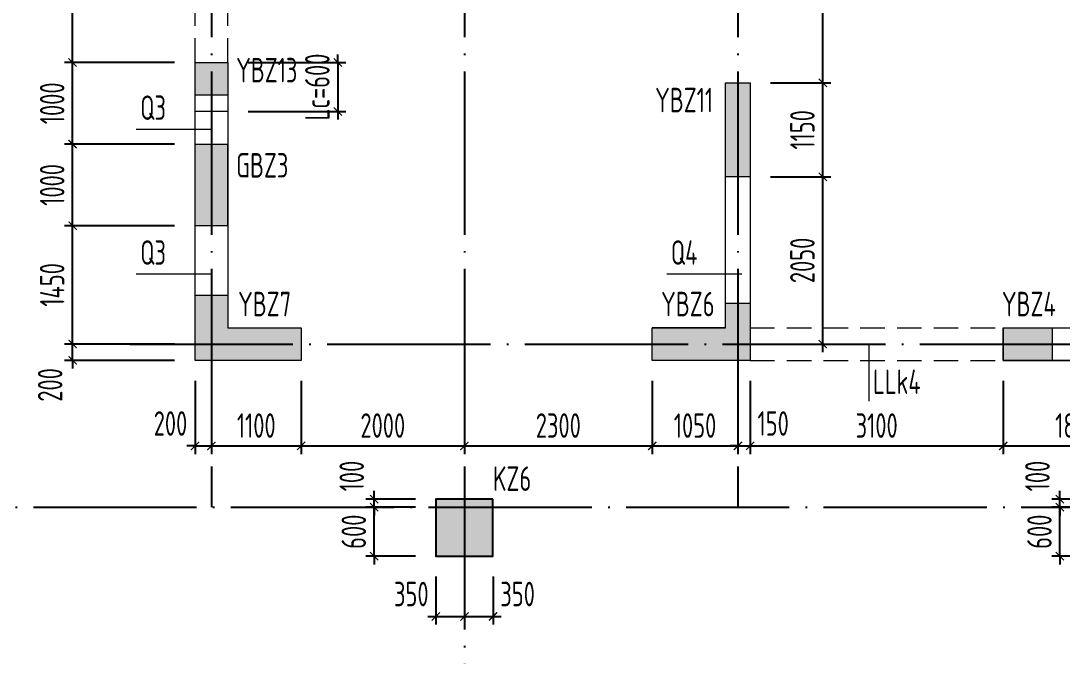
# Model space of a CAD drawing. Header units: millimetres. Extents: x -202076 to 1082610, y -439651 to 179350.
# Drawn here: x 113909 to 126665, y 53294 to 61080 of the extents above; entities that cross this region are included whole.
import ezdxf
from ezdxf.enums import TextEntityAlignment as Align

# ---------------------------------------------------------------- set-up
doc = ezdxf.new("R2010")
doc.units = ezdxf.units.MM
doc.header["$LTSCALE"] = 1000
for name, pattern in [('DASHED', [0.75, 0.5, -0.25]), ('DOTE', [2.42, 2, -0.2, 0.02, -0.2]), ('短虚线', [187.5, 125, -62.5])]:
    doc.linetypes.add(name, pattern=pattern)
doc.layers.add('A_AXIS-轴线', color=36, linetype='DOTE')
doc.layers.add('COLU', color=5, linetype='Continuous')
for name, color, linetype, lineweight in [('BEAM', 4, 'DASHED', 0), ('COLU_TEXT', 6, 'Continuous', 0), ('DIM', 3, 'Continuous', 0), ('WALL', 2, 'Continuous', 0), ('墙柱名称编号', 7, 'Continuous', 18), ('墙柱轮廓', 7, 'Continuous', 18), ('墙柱非阴影区', 3, '短虚线', 18), ('墙梁名称编号', 3, 'Continuous', 18), ('墙梁标注引线', 3, 'Continuous', 18), ('墙身名称编号', 3, 'Continuous', 18), ('墙身标注引线', 3, 'Continuous', 18), ('边缘构件填充', 253, 'Continuous', 18)]:
    doc.layers.add(name, color=color, linetype=linetype, lineweight=lineweight)
doc.styles.add('TSSD_Dimension', font='tssdeng.shx', dxfattribs={"width": 0.7, "bigfont": 'hztxt.shx'})
doc.styles.add('TSSD_Rein', font='tssdeng.shx', dxfattribs={"width": 0.7, "bigfont": 'hztxt.shx'})
doc.dimstyles.new('TSSD_100_100', dxfattribs={"dimtxt": 300, "dimasz": 100, "dimexe": 100, "dimexo": 250, "dimgap": 100, "dimtad": 1, "dimdec": 0, "dimzin": 0, "dimdsep": 46, "dimtxsty": 'TSSD_Dimension', "dimblk": 'ARCHTICK', "dimcen": 0, "dimdle": 100, "dimclrt": 7, "dimadec": 0, "dimazin": 0, "dimtfac": 1, "dimtdec": 0, "dimtix": 1, "dimtmove": 2, "dimatfit": 3, "dimfxl": 1, "dimtolj": 1, "dimtzin": 0, "dimarcsym": 0})

# ---------------------------------------------------------------- blocks, each defined once
blk = doc.blocks.new('_ARCHTICK')
at = {"color": 0, "linetype": 'ByBlock', "const_width": 0.15}
blk.add_lwpolyline([(-0.5, -0.5), (0.5, 0.5)], dxfattribs=at)
blk = doc.blocks.new('*D86')
at = {"layer": 'Defpoints', "color": 0, "transparency": 16777216}
for p in [(118237, 55119), (118993, 55119), (118993, 54519)]:
    blk.add_point(p, dxfattribs=at)
at = {"layer": 'DIM', "color": 0, "lineweight": -2, "transparency": 16777216}
for p, q in [((118743, 55119), (118137, 55119)), ((118237, 55119), (118237, 55219)), ((118237, 54519), (118237, 55119)), ((118743, 54519), (118137, 54519)), ((118237, 54519), (118237, 54419))]:
    blk.add_line(p, q, dxfattribs=at)
at = {"layer": 'DIM', "color": 0, "lineweight": -2, "transparency": 16777216, "xscale": 100, "yscale": 100, "zscale": 100}
for p, rotation in [((118237, 55119), 270), ((118237, 54519), 90)]:
    blk.add_blockref('_ARCHTICK', p, dxfattribs=dict(at, rotation=rotation))
at = {"layer": 'DIM', "color": 7, "transparency": 16777216, "insert": (117987, 54819), "char_height": 300, "attachment_point": 5, "rotation": 90, "style": 'TSSD_Dimension'}
blk.add_mtext('\\A1;600', dxfattribs=at)
blk = doc.blocks.new('*D87')
at = {"layer": 'Defpoints', "color": 0, "transparency": 16777216}
for p in [(118237, 55219), (118993, 55219), (118993, 55119)]:
    blk.add_point(p, dxfattribs=at)
at = {"layer": 'DIM', "color": 0, "lineweight": -2, "transparency": 16777216}
for p, q in [((118237, 55219), (118237, 55319)), ((118743, 55219), (118137, 55219)), ((118743, 55119), (118137, 55119)), ((118237, 55119), (118237, 55219)), ((118237, 55119), (118237, 55019))]:
    blk.add_line(p, q, dxfattribs=at)
at = {"layer": 'DIM', "color": 0, "lineweight": -2, "transparency": 16777216, "xscale": 100, "yscale": 100, "zscale": 100}
for p, rotation in [((118237, 55219), 270), ((118237, 55119), 90)]:
    blk.add_blockref('_ARCHTICK', p, dxfattribs=dict(at, rotation=rotation))
at = {"layer": 'DIM', "color": 7, "transparency": 16777216, "insert": (117962, 55501), "char_height": 300, "attachment_point": 5, "rotation": 90, "style": 'TSSD_Dimension'}
blk.add_mtext('\\A1;100', dxfattribs=at)
blk = doc.blocks.new('*D88')
at = {"layer": 'Defpoints', "color": 0, "transparency": 16777216}
for p in [(118993, 54519), (119343, 54519), (119343, 53780)]:
    blk.add_point(p, dxfattribs=at)
at = {"layer": 'DIM', "color": 0, "lineweight": -2, "transparency": 16777216}
for p, q in [((118993, 54269), (118993, 53680)), ((119343, 54269), (119343, 53680)), ((118893, 53780), (119443, 53780))]:
    blk.add_line(p, q, dxfattribs=at)
at = {"layer": 'DIM', "color": 0, "lineweight": -2, "transparency": 16777216, "xscale": 100, "yscale": 100, "zscale": 100, "rotation": 180}
blk.add_blockref('_ARCHTICK', (118993, 53780), dxfattribs=at)
at = {"layer": 'DIM', "color": 0, "lineweight": -2, "transparency": 16777216, "xscale": 100, "yscale": 100, "zscale": 100}
blk.add_blockref('_ARCHTICK', (119343, 53780), dxfattribs=at)
at = {"layer": 'DIM', "color": 7, "transparency": 16777216, "insert": (118692, 54055), "char_height": 300, "attachment_point": 5, "style": 'TSSD_Dimension'}
blk.add_mtext('\\A1;350', dxfattribs=at)
blk = doc.blocks.new('*D89')
at = {"layer": 'Defpoints', "color": 0, "transparency": 16777216}
for p in [(119343, 54519), (119693, 54519), (119693, 53780)]:
    blk.add_point(p, dxfattribs=at)
at = {"layer": 'DIM', "color": 0, "lineweight": -2, "transparency": 16777216}
for p, q in [((119343, 54269), (119343, 53680)), ((119693, 54269), (119693, 53680)), ((119243, 53780), (119793, 53780))]:
    blk.add_line(p, q, dxfattribs=at)
at = {"layer": 'DIM', "color": 0, "lineweight": -2, "transparency": 16777216, "xscale": 100, "yscale": 100, "zscale": 100, "rotation": 180}
blk.add_blockref('_ARCHTICK', (119343, 53780), dxfattribs=at)
at = {"layer": 'DIM', "color": 0, "lineweight": -2, "transparency": 16777216, "xscale": 100, "yscale": 100, "zscale": 100}
blk.add_blockref('_ARCHTICK', (119693, 53780), dxfattribs=at)
at = {"layer": 'DIM', "color": 7, "transparency": 16777216, "insert": (119994, 54055), "char_height": 300, "attachment_point": 5, "style": 'TSSD_Dimension'}
blk.add_mtext('\\A1;350', dxfattribs=at)
blk = doc.blocks.new('*D90')
at = {"layer": 'Defpoints', "color": 0, "transparency": 16777216}
for p in [(126637, 55119), (127393, 55119), (127393, 54519)]:
    blk.add_point(p, dxfattribs=at)
at = {"layer": 'DIM', "color": 0, "lineweight": -2, "transparency": 16777216}
for p, q in [((127143, 55119), (126537, 55119)), ((126637, 55119), (126637, 55219)), ((126637, 54519), (126637, 55119)), ((127143, 54519), (126537, 54519)), ((126637, 54519), (126637, 54419))]:
    blk.add_line(p, q, dxfattribs=at)
at = {"layer": 'DIM', "color": 0, "lineweight": -2, "transparency": 16777216, "xscale": 100, "yscale": 100, "zscale": 100}
for p, rotation in [((126637, 55119), 270), ((126637, 54519), 90)]:
    blk.add_blockref('_ARCHTICK', p, dxfattribs=dict(at, rotation=rotation))
at = {"layer": 'DIM', "color": 7, "transparency": 16777216, "insert": (126387, 54819), "char_height": 300, "attachment_point": 5, "rotation": 90, "style": 'TSSD_Dimension'}
blk.add_mtext('\\A1;600', dxfattribs=at)
blk = doc.blocks.new('*D91')
at = {"layer": 'Defpoints', "color": 0, "transparency": 16777216}
for p in [(126637, 55219), (127393, 55219), (127393, 55119)]:
    blk.add_point(p, dxfattribs=at)
at = {"layer": 'DIM', "color": 0, "lineweight": -2, "transparency": 16777216}
for p, q in [((126637, 55219), (126637, 55319)), ((127143, 55219), (126537, 55219)), ((127143, 55119), (126537, 55119)), ((126637, 55119), (126637, 55219)), ((126637, 55119), (126637, 55019))]:
    blk.add_line(p, q, dxfattribs=at)
at = {"layer": 'DIM', "color": 0, "lineweight": -2, "transparency": 16777216, "xscale": 100, "yscale": 100, "zscale": 100}
for p, rotation in [((126637, 55219), 270), ((126637, 55119), 90)]:
    blk.add_blockref('_ARCHTICK', p, dxfattribs=dict(at, rotation=rotation))
at = {"layer": 'DIM', "color": 7, "transparency": 16777216, "insert": (126362, 55501), "char_height": 300, "attachment_point": 5, "rotation": 90, "style": 'TSSD_Dimension'}
blk.add_mtext('\\A1;100', dxfattribs=at)
blk = doc.blocks.new('*D117')
at = {"layer": 'Defpoints', "color": 0, "transparency": 16777216}
for p in [(116043, 56919), (116243, 56919), (116243, 55870)]:
    blk.add_point(p, dxfattribs=at)
at = {"layer": 'DIM', "color": 0, "lineweight": -2, "transparency": 16777216}
for p, q in [((116043, 56669), (116043, 55770)), ((116243, 56669), (116243, 55770)), ((116043, 55870), (115943, 55870)), ((116043, 55870), (116243, 55870)), ((116243, 55870), (116343, 55870))]:
    blk.add_line(p, q, dxfattribs=at)
at = {"layer": 'DIM', "color": 0, "lineweight": -2, "transparency": 16777216, "xscale": 100, "yscale": 100, "zscale": 100}
blk.add_blockref('_ARCHTICK', (116043, 55870), dxfattribs=at)
at = {"layer": 'DIM', "color": 0, "lineweight": -2, "transparency": 16777216, "xscale": 100, "yscale": 100, "zscale": 100, "rotation": 180}
blk.add_blockref('_ARCHTICK', (116243, 55870), dxfattribs=at)
at = {"layer": 'DIM', "color": 7, "transparency": 16777216, "insert": (115742, 56145), "char_height": 300, "attachment_point": 5, "style": 'TSSD_Dimension'}
blk.add_mtext('\\A1;200', dxfattribs=at)
blk = doc.blocks.new('*D118')
at = {"layer": 'Defpoints', "color": 0, "transparency": 16777216}
for p in [(116243, 56919), (117343, 56919), (117343, 55870)]:
    blk.add_point(p, dxfattribs=at)
at = {"layer": 'DIM', "color": 0, "lineweight": -2, "transparency": 16777216}
for p, q in [((116243, 56669), (116243, 55770)), ((117343, 56669), (117343, 55770)), ((116143, 55870), (117443, 55870))]:
    blk.add_line(p, q, dxfattribs=at)
at = {"layer": 'DIM', "color": 0, "lineweight": -2, "transparency": 16777216, "xscale": 100, "yscale": 100, "zscale": 100, "rotation": 180}
blk.add_blockref('_ARCHTICK', (116243, 55870), dxfattribs=at)
at = {"layer": 'DIM', "color": 0, "lineweight": -2, "transparency": 16777216, "xscale": 100, "yscale": 100, "zscale": 100}
blk.add_blockref('_ARCHTICK', (117343, 55870), dxfattribs=at)
at = {"layer": 'DIM', "color": 7, "transparency": 16777216, "insert": (116793, 56120), "char_height": 300, "attachment_point": 5, "style": 'TSSD_Dimension'}
blk.add_mtext('\\A1;1100', dxfattribs=at)
blk = doc.blocks.new('*D119')
at = {"layer": 'Defpoints', "color": 0, "transparency": 16777216}
for p in [(119343, 56919), (121643, 56919), (121643, 55870)]:
    blk.add_point(p, dxfattribs=at)
at = {"layer": 'DIM', "color": 0, "lineweight": -2, "transparency": 16777216}
for p, q in [((119343, 56669), (119343, 55770)), ((121643, 56669), (121643, 55770)), ((119243, 55870), (121743, 55870))]:
    blk.add_line(p, q, dxfattribs=at)
at = {"layer": 'DIM', "color": 0, "lineweight": -2, "transparency": 16777216, "xscale": 100, "yscale": 100, "zscale": 100, "rotation": 180}
blk.add_blockref('_ARCHTICK', (119343, 55870), dxfattribs=at)
at = {"layer": 'DIM', "color": 0, "lineweight": -2, "transparency": 16777216, "xscale": 100, "yscale": 100, "zscale": 100}
blk.add_blockref('_ARCHTICK', (121643, 55870), dxfattribs=at)
at = {"layer": 'DIM', "color": 7, "transparency": 16777216, "insert": (120493, 56120), "char_height": 300, "attachment_point": 5, "style": 'TSSD_Dimension'}
blk.add_mtext('\\A1;2300', dxfattribs=at)
blk = doc.blocks.new('*D120')
at = {"layer": 'Defpoints', "color": 0, "transparency": 16777216}
for p in [(121643, 56919), (122693, 56919), (122693, 55870)]:
    blk.add_point(p, dxfattribs=at)
at = {"layer": 'DIM', "color": 0, "lineweight": -2, "transparency": 16777216}
for p, q in [((121643, 56669), (121643, 55770)), ((122693, 56669), (122693, 55770)), ((121543, 55870), (122793, 55870))]:
    blk.add_line(p, q, dxfattribs=at)
at = {"layer": 'DIM', "color": 0, "lineweight": -2, "transparency": 16777216, "xscale": 100, "yscale": 100, "zscale": 100, "rotation": 180}
blk.add_blockref('_ARCHTICK', (121643, 55870), dxfattribs=at)
at = {"layer": 'DIM', "color": 0, "lineweight": -2, "transparency": 16777216, "xscale": 100, "yscale": 100, "zscale": 100}
blk.add_blockref('_ARCHTICK', (122693, 55870), dxfattribs=at)
at = {"layer": 'DIM', "color": 7, "transparency": 16777216, "insert": (122168, 56120), "char_height": 300, "attachment_point": 5, "style": 'TSSD_Dimension'}
blk.add_mtext('\\A1;1050', dxfattribs=at)
blk = doc.blocks.new('*D121')
at = {"layer": 'Defpoints', "color": 0, "transparency": 16777216}
for p in [(122693, 56919), (122843, 56919), (122843, 55870)]:
    blk.add_point(p, dxfattribs=at)
at = {"layer": 'DIM', "color": 0, "lineweight": -2, "transparency": 16777216}
for p, q in [((122693, 56669), (122693, 55770)), ((122843, 56669), (122843, 55770)), ((122693, 55870), (122593, 55870)), ((122693, 55870), (122843, 55870)), ((122843, 55870), (122943, 55870))]:
    blk.add_line(p, q, dxfattribs=at)
at = {"layer": 'DIM', "color": 0, "lineweight": -2, "transparency": 16777216, "xscale": 100, "yscale": 100, "zscale": 100}
blk.add_blockref('_ARCHTICK', (122693, 55870), dxfattribs=at)
at = {"layer": 'DIM', "color": 0, "lineweight": -2, "transparency": 16777216, "xscale": 100, "yscale": 100, "zscale": 100, "rotation": 180}
blk.add_blockref('_ARCHTICK', (122843, 55870), dxfattribs=at)
at = {"layer": 'DIM', "color": 7, "transparency": 16777216, "insert": (123125, 56145), "char_height": 300, "attachment_point": 5, "style": 'TSSD_Dimension'}
blk.add_mtext('\\A1;150', dxfattribs=at)
blk = doc.blocks.new('*D122')
at = {"layer": 'Defpoints', "color": 0, "transparency": 16777216}
for p in [(122843, 56919), (125943, 56919), (125943, 55870)]:
    blk.add_point(p, dxfattribs=at)
at = {"layer": 'DIM', "color": 0, "lineweight": -2, "transparency": 16777216}
for p, q in [((122843, 56669), (122843, 55770)), ((125943, 56669), (125943, 55770)), ((122743, 55870), (126043, 55870))]:
    blk.add_line(p, q, dxfattribs=at)
at = {"layer": 'DIM', "color": 0, "lineweight": -2, "transparency": 16777216, "xscale": 100, "yscale": 100, "zscale": 100, "rotation": 180}
blk.add_blockref('_ARCHTICK', (122843, 55870), dxfattribs=at)
at = {"layer": 'DIM', "color": 0, "lineweight": -2, "transparency": 16777216, "xscale": 100, "yscale": 100, "zscale": 100}
blk.add_blockref('_ARCHTICK', (125943, 55870), dxfattribs=at)
at = {"layer": 'DIM', "color": 7, "transparency": 16777216, "insert": (124393, 56120), "char_height": 300, "attachment_point": 5, "style": 'TSSD_Dimension'}
blk.add_mtext('\\A1;3100', dxfattribs=at)
blk = doc.blocks.new('*D123')
at = {"layer": 'Defpoints', "color": 0, "transparency": 16777216}
for p in [(125943, 56919), (127743, 56919), (127743, 55870)]:
    blk.add_point(p, dxfattribs=at)
at = {"layer": 'DIM', "color": 0, "lineweight": -2, "transparency": 16777216}
for p, q in [((125943, 56669), (125943, 55770)), ((127743, 56669), (127743, 55770)), ((125843, 55870), (127843, 55870))]:
    blk.add_line(p, q, dxfattribs=at)
at = {"layer": 'DIM', "color": 0, "lineweight": -2, "transparency": 16777216, "xscale": 100, "yscale": 100, "zscale": 100, "rotation": 180}
blk.add_blockref('_ARCHTICK', (125943, 55870), dxfattribs=at)
at = {"layer": 'DIM', "color": 0, "lineweight": -2, "transparency": 16777216, "xscale": 100, "yscale": 100, "zscale": 100}
blk.add_blockref('_ARCHTICK', (127743, 55870), dxfattribs=at)
at = {"layer": 'DIM', "color": 7, "transparency": 16777216, "insert": (126843, 56120), "char_height": 300, "attachment_point": 5, "style": 'TSSD_Dimension'}
blk.add_mtext('\\A1;1800', dxfattribs=at)
blk = doc.blocks.new('*D131')
at = {"layer": 'Defpoints', "color": 0, "transparency": 16777216}
for p in [(114543, 57119), (116043, 57119), (116043, 56919)]:
    blk.add_point(p, dxfattribs=at)
at = {"layer": 'DIM', "color": 0, "lineweight": -2, "transparency": 16777216}
for p, q in [((114543, 57119), (114543, 57219)), ((115793, 57119), (114443, 57119)), ((114543, 56919), (114543, 57119)), ((115793, 56919), (114443, 56919)), ((114543, 56919), (114543, 56819))]:
    blk.add_line(p, q, dxfattribs=at)
at = {"layer": 'DIM', "color": 0, "lineweight": -2, "transparency": 16777216, "xscale": 100, "yscale": 100, "zscale": 100}
for p, rotation in [((114543, 57119), 270), ((114543, 56919), 90)]:
    blk.add_blockref('_ARCHTICK', p, dxfattribs=dict(at, rotation=rotation))
at = {"layer": 'DIM', "color": 7, "transparency": 16777216, "insert": (114268, 56618), "char_height": 300, "attachment_point": 5, "rotation": 90, "style": 'TSSD_Dimension'}
blk.add_mtext('\\A1;200', dxfattribs=at)
blk = doc.blocks.new('*D132')
at = {"layer": 'Defpoints', "color": 0, "transparency": 16777216}
for p in [(114543, 58569), (116043, 58569), (116043, 57119)]:
    blk.add_point(p, dxfattribs=at)
at = {"layer": 'DIM', "color": 0, "lineweight": -2, "transparency": 16777216}
for p, q in [((115793, 58569), (114443, 58569)), ((114543, 57019), (114543, 58669)), ((115793, 57119), (114443, 57119))]:
    blk.add_line(p, q, dxfattribs=at)
at = {"layer": 'DIM', "color": 0, "lineweight": -2, "transparency": 16777216, "xscale": 100, "yscale": 100, "zscale": 100}
for p, rotation in [((114543, 58569), 90), ((114543, 57119), 270)]:
    blk.add_blockref('_ARCHTICK', p, dxfattribs=dict(at, rotation=rotation))
at = {"layer": 'DIM', "color": 7, "transparency": 16777216, "insert": (114293, 57844), "char_height": 300, "attachment_point": 5, "rotation": 90, "style": 'TSSD_Dimension'}
blk.add_mtext('\\A1;1450', dxfattribs=at)
blk = doc.blocks.new('*D133')
at = {"layer": 'Defpoints', "color": 0, "transparency": 16777216}
for p in [(114543, 59569), (116043, 59569), (116043, 58569)]:
    blk.add_point(p, dxfattribs=at)
at = {"layer": 'DIM', "color": 0, "lineweight": -2, "transparency": 16777216}
for p, q in [((114543, 58469), (114543, 59669)), ((115793, 59569), (114443, 59569)), ((115793, 58569), (114443, 58569))]:
    blk.add_line(p, q, dxfattribs=at)
at = {"layer": 'DIM', "color": 0, "lineweight": -2, "transparency": 16777216, "xscale": 100, "yscale": 100, "zscale": 100}
for p, rotation in [((114543, 59569), 90), ((114543, 58569), 270)]:
    blk.add_blockref('_ARCHTICK', p, dxfattribs=dict(at, rotation=rotation))
at = {"layer": 'DIM', "color": 7, "transparency": 16777216, "insert": (114293, 59069), "char_height": 300, "attachment_point": 5, "rotation": 90, "style": 'TSSD_Dimension'}
blk.add_mtext('\\A1;1000', dxfattribs=at)
blk = doc.blocks.new('*D134')
at = {"layer": 'Defpoints', "color": 0, "transparency": 16777216}
for p in [(114543, 60569), (116043, 60569), (116043, 59569)]:
    blk.add_point(p, dxfattribs=at)
at = {"layer": 'DIM', "color": 0, "lineweight": -2, "transparency": 16777216}
for p, q in [((114543, 59469), (114543, 60669)), ((115793, 60569), (114443, 60569)), ((115793, 59569), (114443, 59569))]:
    blk.add_line(p, q, dxfattribs=at)
at = {"layer": 'DIM', "color": 0, "lineweight": -2, "transparency": 16777216, "xscale": 100, "yscale": 100, "zscale": 100}
for p, rotation in [((114543, 60569), 90), ((114543, 59569), 270)]:
    blk.add_blockref('_ARCHTICK', p, dxfattribs=dict(at, rotation=rotation))
at = {"layer": 'DIM', "color": 7, "transparency": 16777216, "insert": (114293, 60069), "char_height": 300, "attachment_point": 5, "rotation": 90, "style": 'TSSD_Dimension'}
blk.add_mtext('\\A1;1000', dxfattribs=at)
blk = doc.blocks.new('*D135')
at = {"layer": 'Defpoints', "color": 0, "transparency": 16777216}
for p in [(114543, 63769), (116043, 63769), (116043, 60569)]:
    blk.add_point(p, dxfattribs=at)
at = {"layer": 'DIM', "color": 0, "lineweight": -2, "transparency": 16777216}
for p, q in [((114543, 60469), (114543, 63869)), ((115793, 63769), (114443, 63769)), ((115793, 60569), (114443, 60569))]:
    blk.add_line(p, q, dxfattribs=at)
at = {"layer": 'DIM', "color": 0, "lineweight": -2, "transparency": 16777216, "xscale": 100, "yscale": 100, "zscale": 100}
for p, rotation in [((114543, 63769), 90), ((114543, 60569), 270)]:
    blk.add_blockref('_ARCHTICK', p, dxfattribs=dict(at, rotation=rotation))
at = {"layer": 'DIM', "color": 7, "transparency": 16777216, "insert": (114293, 62169), "char_height": 300, "attachment_point": 5, "rotation": 90, "style": 'TSSD_Dimension'}
blk.add_mtext('\\A1;3200', dxfattribs=at)
blk = doc.blocks.new('*D137')
at = {"layer": 'Defpoints', "color": 0, "transparency": 16777216}
for p in [(117343, 56919), (119343, 56919), (119343, 55870)]:
    blk.add_point(p, dxfattribs=at)
at = {"layer": 'DIM', "color": 0, "lineweight": -2, "transparency": 16777216}
for p, q in [((117343, 56669), (117343, 55770)), ((119343, 56669), (119343, 55770)), ((117243, 55870), (119443, 55870))]:
    blk.add_line(p, q, dxfattribs=at)
at = {"layer": 'DIM', "color": 0, "lineweight": -2, "transparency": 16777216, "xscale": 100, "yscale": 100, "zscale": 100, "rotation": 180}
blk.add_blockref('_ARCHTICK', (117343, 55870), dxfattribs=at)
at = {"layer": 'DIM', "color": 0, "lineweight": -2, "transparency": 16777216, "xscale": 100, "yscale": 100, "zscale": 100}
blk.add_blockref('_ARCHTICK', (119343, 55870), dxfattribs=at)
at = {"layer": 'DIM', "color": 7, "transparency": 16777216, "insert": (118343, 56120), "char_height": 300, "attachment_point": 5, "style": 'TSSD_Dimension'}
blk.add_mtext('\\A1;2000', dxfattribs=at)
blk = doc.blocks.new('*D159')
at = {"layer": 'Defpoints', "color": 0, "transparency": 16777216}
for p in [(122843, 59169), (123733, 59169), (122843, 57119)]:
    blk.add_point(p, dxfattribs=at)
at = {"layer": 'DIM', "color": 0, "lineweight": -2, "transparency": 16777216}
for p, q in [((123733, 57019), (123733, 59269)), ((123093, 59169), (123833, 59169)), ((123093, 57119), (123833, 57119))]:
    blk.add_line(p, q, dxfattribs=at)
at = {"layer": 'DIM', "color": 0, "lineweight": -2, "transparency": 16777216, "xscale": 100, "yscale": 100, "zscale": 100}
for p, rotation in [((123733, 59169), 90), ((123733, 57119), 270)]:
    blk.add_blockref('_ARCHTICK', p, dxfattribs=dict(at, rotation=rotation))
at = {"layer": 'DIM', "color": 7, "transparency": 16777216, "insert": (123483, 58144), "char_height": 300, "attachment_point": 5, "rotation": 90, "style": 'TSSD_Dimension'}
blk.add_mtext('\\A1;2050', dxfattribs=at)
blk = doc.blocks.new('*D160')
at = {"layer": 'Defpoints', "color": 0, "transparency": 16777216}
for p in [(122843, 60319), (123733, 60319), (122843, 59169)]:
    blk.add_point(p, dxfattribs=at)
at = {"layer": 'DIM', "color": 0, "lineweight": -2, "transparency": 16777216}
for p, q in [((123733, 59069), (123733, 60419)), ((123093, 60319), (123833, 60319)), ((123093, 59169), (123833, 59169))]:
    blk.add_line(p, q, dxfattribs=at)
at = {"layer": 'DIM', "color": 0, "lineweight": -2, "transparency": 16777216, "xscale": 100, "yscale": 100, "zscale": 100}
for p, rotation in [((123733, 60319), 90), ((123733, 59169), 270)]:
    blk.add_blockref('_ARCHTICK', p, dxfattribs=dict(at, rotation=rotation))
at = {"layer": 'DIM', "color": 7, "transparency": 16777216, "insert": (123483, 59744), "char_height": 300, "attachment_point": 5, "rotation": 90, "style": 'TSSD_Dimension'}
blk.add_mtext('\\A1;1150', dxfattribs=at)
blk = doc.blocks.new('*D161')
at = {"layer": 'Defpoints', "color": 0, "transparency": 16777216}
for p in [(122843, 64419), (123733, 64419), (122843, 60319)]:
    blk.add_point(p, dxfattribs=at)
at = {"layer": 'DIM', "color": 0, "lineweight": -2, "transparency": 16777216}
for p, q in [((123733, 60219), (123733, 64519)), ((123093, 64419), (123833, 64419)), ((123093, 60319), (123833, 60319))]:
    blk.add_line(p, q, dxfattribs=at)
at = {"layer": 'DIM', "color": 0, "lineweight": -2, "transparency": 16777216, "xscale": 100, "yscale": 100, "zscale": 100}
for p, rotation in [((123733, 64419), 90), ((123733, 60319), 270)]:
    blk.add_blockref('_ARCHTICK', p, dxfattribs=dict(at, rotation=rotation))
at = {"layer": 'DIM', "color": 7, "transparency": 16777216, "insert": (123483, 62369), "char_height": 300, "attachment_point": 5, "rotation": 90, "style": 'TSSD_Dimension'}
blk.add_mtext('\\A1;4100', dxfattribs=at)
blk = doc.blocks.new('*D2215')
at = {"layer": 'Defpoints', "color": 0, "transparency": 16777216}
for p in [(116443, 60569), (116443, 59969), (117791, 59969)]:
    blk.add_point(p, dxfattribs=at)
at = {"layer": 'DIM', "color": 0, "lineweight": -2, "transparency": 16777216}
for p, q in [((117791, 60569), (117791, 60669)), ((116693, 60569), (117891, 60569)), ((117791, 60569), (117791, 59969)), ((116693, 59969), (117891, 59969)), ((117791, 59969), (117791, 59869))]:
    blk.add_line(p, q, dxfattribs=at)
at = {"layer": 'DIM', "color": 0, "lineweight": -2, "transparency": 16777216, "xscale": 100, "yscale": 100, "zscale": 100}
for p, rotation in [((117791, 60569), 270), ((117791, 59969), 90)]:
    blk.add_blockref('_ARCHTICK', p, dxfattribs=dict(at, rotation=rotation))
at = {"layer": 'DIM', "color": 7, "transparency": 16777216, "insert": (117541, 60269), "char_height": 300, "attachment_point": 5, "rotation": 90, "style": 'TSSD_Dimension'}
blk.add_mtext('\\A1;{\\Ftssdeng,tssdchn|c134;Lc=600}', dxfattribs=at)

msp = doc.modelspace()

# ---------------------------------------------------------------- hatches: boundary and pattern name
at = {"layer": '边缘构件填充'}
h = msp.add_hatch(color=256, dxfattribs=at)
h.dxf.hatch_style = 1
h.paths.add_polyline_path([(116042.7, 60169), (116042.7, 60569), (116442.7, 60569), (116442.7, 60169)])
h = msp.add_hatch(color=256, dxfattribs=at)
h.dxf.hatch_style = 1
h.paths.add_polyline_path([(122542.7, 59169), (122542.7, 60319), (122842.7, 60319), (122842.7, 59169)])
h = msp.add_hatch(color=256, dxfattribs=at)
h.dxf.hatch_style = 1
h.paths.add_polyline_path([(116442.7, 58569), (116042.7, 58569), (116042.7, 59569), (116442.7, 59569)], flags=17)
h.paths.add_polyline_path([(116442.7, 59569), (116442.7, 58569)], flags=0)
h = msp.add_hatch(color=256, dxfattribs=at)
h.dxf.hatch_style = 1
h.paths.add_polyline_path([(116042.7, 56919), (116042.7, 57719), (116442.7, 57719), (116442.7, 57319), (117342.7, 57319), (117342.7, 56919)])
h = msp.add_hatch(color=256, dxfattribs=at)
h.dxf.hatch_style = 1
h.paths.add_polyline_path([(121642.7, 57319), (122542.7, 57319), (122542.7, 57619), (122842.7, 57619), (122842.7, 56919), (121642.7, 56919)])
h = msp.add_hatch(color=256, dxfattribs=at)
h.dxf.hatch_style = 1
h.paths.add_polyline_path([(126542.7, 57319), (125942.7, 57319), (125942.7, 56919), (126542.7, 56919)])
h = msp.add_hatch(color=256, dxfattribs=at)
h.dxf.hatch_style = 1
h.paths.add_polyline_path([(119692.7, 55219), (118992.7, 55219), (118992.7, 54519), (119692.7, 54519)])

# ---------------------------------------------------------------- linework, layer by layer
at = {"layer": 'A_AXIS-轴线'}
for p, q in [((116242.7, 67719), (116242.7, 55119)), ((119342.7, 67719), (119342.7, 42519)), ((122692.7, 67719), (122692.7, 55119)), ((115242.7, 57119), (140192.7, 57119))]:
    msp.add_line(p, q, dxfattribs=at)
msp.add_lwpolyline([(99542.7, 55119), (155943, 55119)], dxfattribs=at)
at = {"layer": 'BEAM', "ltscale": 0.6}
for p, q in [((116042.7, 60569), (116042.7, 63769)), ((116442.7, 60569), (116442.7, 63769)), ((122842.7, 57319), (125942.7, 57319)), ((122842.7, 56919), (125942.7, 56919))]:
    msp.add_line(p, q, dxfattribs=at)
at = {"layer": 'COLU'}
msp.add_lwpolyline([(119692.7, 55219), (118992.7, 55219), (118992.7, 54519), (119692.7, 54519)], close=True, dxfattribs=at)
at = {"layer": 'WALL'}
for points in [[(117342.7, 56919), (116042.7, 56919), (116042.7, 60569), (116442.7, 60569), (116442.7, 57319), (117342.7, 57319), (117342.7, 56919), (116042.7, 56919)], [(122542.7, 57319), (122542.7, 60319), (122842.7, 60319), (122842.7, 56919), (121642.7, 56919), (121642.7, 57319), (122542.7, 57319), (121642.7, 57319)], [(125942.7, 56919), (125942.7, 57319), (128942.7, 57319), (128942.7, 56919), (125942.7, 56919), (128942.7, 56919)]]:
    msp.add_lwpolyline(points, dxfattribs=at)
at = {"layer": '墙柱轮廓'}
for points in [[(116042.7, 60169), (116042.7, 60569), (116442.7, 60569), (116442.7, 60169), (116042.7, 60169)], [(122542.7, 59169), (122542.7, 60319), (122842.7, 60319), (122842.7, 59169), (122542.7, 59169)], [(116442.7, 58569), (116042.7, 58569), (116042.7, 59569), (116442.7, 59569), (116442.7, 58569), (116442.7, 59569)], [(125942.7, 57319), (125942.7, 56919), (125942.7, 57319), (126542.7, 57319), (126542.7, 56919), (125942.7, 56919), (126542.7, 56919)]]:
    msp.add_lwpolyline(points, dxfattribs=at)
for points in [[(116042.7, 56919), (116042.7, 57719), (116442.7, 57719), (116442.7, 57319), (117342.7, 57319), (117342.7, 56919)], [(121642.7, 57319), (122542.7, 57319), (122542.7, 57619), (122842.7, 57619), (122842.7, 56919), (121642.7, 56919)]]:
    msp.add_lwpolyline(points, close=True, dxfattribs=at)
at = {"layer": '墙柱非阴影区'}
msp.add_line((116442.7, 59969), (116042.7, 59969), dxfattribs=at)
at = {"layer": '墙梁标注引线'}
msp.add_line((124298.3, 57119), (124298.3, 56417.1), dxfattribs=at)
at = {"layer": '墙身标注引线'}
for p, q in [((116242.7, 59749), (115321.5, 59749)), ((116242.7, 57974), (115321.5, 57974)), ((122742.7, 57974), (121821.5, 57974))]:
    msp.add_line(p, q, dxfattribs=at)

# ---------------------------------------------------------------- texts
at = {"layer": 'COLU_TEXT', "linetype": 'Continuous', "style": 'TSSD_Rein', "width": 0.7}
msp.add_text('KZ6', height=300, dxfattribs=at).set_placement((119692.7, 55319))
at = {"layer": '墙柱名称编号', "color": 2, "linetype": 'Continuous', "style": 'TSSD_Rein', "width": 0.7}
for s, p in [('YBZ13', (116546.4, 60235.5)), ('YBZ11', (121679.3, 59869.3)), ('GBZ3', (116546.4, 59069)), ('YBZ7', (116570.2, 57369)), ('YBZ6', (121752.6, 57369)), ('YBZ4', (125927, 57369))]:
    msp.add_text(s, height=300, dxfattribs=at).set_placement(p, align=Align.BOTTOM_LEFT)
at = {"layer": '墙梁名称编号', "linetype": 'Continuous', "style": 'TSSD_Rein', "width": 0.7}
msp.add_text('LLk4', height=300, dxfattribs=at).set_placement((124348.3, 56417.1), align=Align.BOTTOM_LEFT)
at = {"layer": '墙身名称编号', "linetype": 'Continuous', "style": 'TSSD_Rein', "width": 0.7}
for s, p in [('Q3', (115371.5, 59775.7)), ('Q3', (115371.5, 58000.7)), ('Q4', (121871.5, 58000.7))]:
    msp.add_text(s, height=300, dxfattribs=at).set_placement(p, align=Align.BOTTOM_LEFT)

# ---------------------------------------------------------------- dimensions: what is measured, and where the dimension line sits
at = {"layer": 'DIM'}
for base, p1, p2, picture, middle in [((123732.8, 64419), (122842.7, 60319), (122842.7, 64419), '*D161', (123482.8, 62369)), ((114542.7, 63769), (116042.7, 60569), (116042.7, 63769), '*D135', (114292.7, 62169)), ((114542.7, 60569), (116042.7, 59569), (116042.7, 60569), '*D134', (114292.7, 60069)), ((123732.8, 60319), (122842.7, 59169), (122842.7, 60319), '*D160', (123482.8, 59744)), ((114542.7, 59569), (116042.7, 58569), (116042.7, 59569), '*D133', (114292.7, 59069)), ((123732.8, 59169), (122842.7, 57119), (122842.7, 59169), '*D159', (123482.8, 58144)), ((114542.7, 58569), (116042.7, 57119), (116042.7, 58569), '*D132', (114292.7, 57844)), ((118237.4, 55119), (118992.7, 54519), (118992.7, 55119), '*D86', (117987.4, 54819)), ((126637.4, 55119), (127392.7, 54519), (127392.7, 55119), '*D90', (126387.4, 54819))]:
    dim = msp.add_linear_dim(base=base, p1=p1, p2=p2, angle=90, dimstyle='TSSD_100_100', dxfattribs=at)
    dim.commit()
    dim.dimension.update_dxf_attribs({"geometry": picture, "text_midpoint": middle})
dim = msp.add_linear_dim(base=(117791.1, 59969), p1=(116442.7, 60569), p2=(116442.7, 59969), angle=90, text='{\\Ftssdeng,tssdchn|c134;Lc=<>}', dimstyle='TSSD_100_100', dxfattribs=at)
dim.commit()
dim.dimension.update_dxf_attribs({"geometry": '*D2215', "text_midpoint": (117541.1, 60269)})
for base, p1, p2, picture, middle in [((114542.7, 57119), (116042.7, 56919), (116042.7, 57119), '*D131', (114267.7, 56617.9)), ((118237.4, 55219), (118992.7, 55119), (118992.7, 55219), '*D87', (117962.4, 55501.2)), ((126637.4, 55219), (127392.7, 55119), (127392.7, 55219), '*D91', (126362.4, 55501.2))]:
    dim = msp.add_linear_dim(base=base, p1=p1, p2=p2, angle=90, dimstyle='TSSD_100_100', dxfattribs=at)
    dim.commit()
    dim.dimension.update_dxf_attribs({"geometry": picture, "text_midpoint": middle, "dimtype": 160})
for base, p1, p2, picture, middle in [((116242.7, 55869.9), (116042.7, 56919), (116242.7, 56919), '*D117', (115741.6, 56144.9)), ((122842.7, 55869.9), (122692.7, 56919), (122842.7, 56919), '*D121', (123124.9, 56144.9)), ((119342.7, 53779.5), (118992.7, 54519), (119342.7, 54519), '*D88', (118691.6, 54054.5)), ((119692.7, 53779.5), (119342.7, 54519), (119692.7, 54519), '*D89', (119993.7, 54054.5))]:
    dim = msp.add_linear_dim(base=base, p1=p1, p2=p2, dimstyle='TSSD_100_100', dxfattribs=at)
    dim.commit()
    dim.dimension.update_dxf_attribs({"geometry": picture, "text_midpoint": middle, "dimtype": 160})
for base, p1, p2, picture, middle in [((117342.7, 55869.9), (116242.7, 56919), (117342.7, 56919), '*D118', (116792.7, 56119.9)), ((119342.7, 55869.9), (117342.7, 56919), (119342.7, 56919), '*D137', (118342.7, 56119.9)), ((121642.7, 55869.9), (119342.7, 56919), (121642.7, 56919), '*D119', (120492.7, 56119.9)), ((122692.7, 55869.9), (121642.7, 56919), (122692.7, 56919), '*D120', (122167.7, 56119.9)), ((125942.7, 55869.9), (122842.7, 56919), (125942.7, 56919), '*D122', (124392.7, 56119.9)), ((127742.7, 55869.9), (125942.7, 56919), (127742.7, 56919), '*D123', (126842.7, 56119.9))]:
    dim = msp.add_linear_dim(base=base, p1=p1, p2=p2, dimstyle='TSSD_100_100', dxfattribs=at)
    dim.commit()
    dim.dimension.update_dxf_attribs({"geometry": picture, "text_midpoint": middle})

doc.saveas('drawing.dxf')
